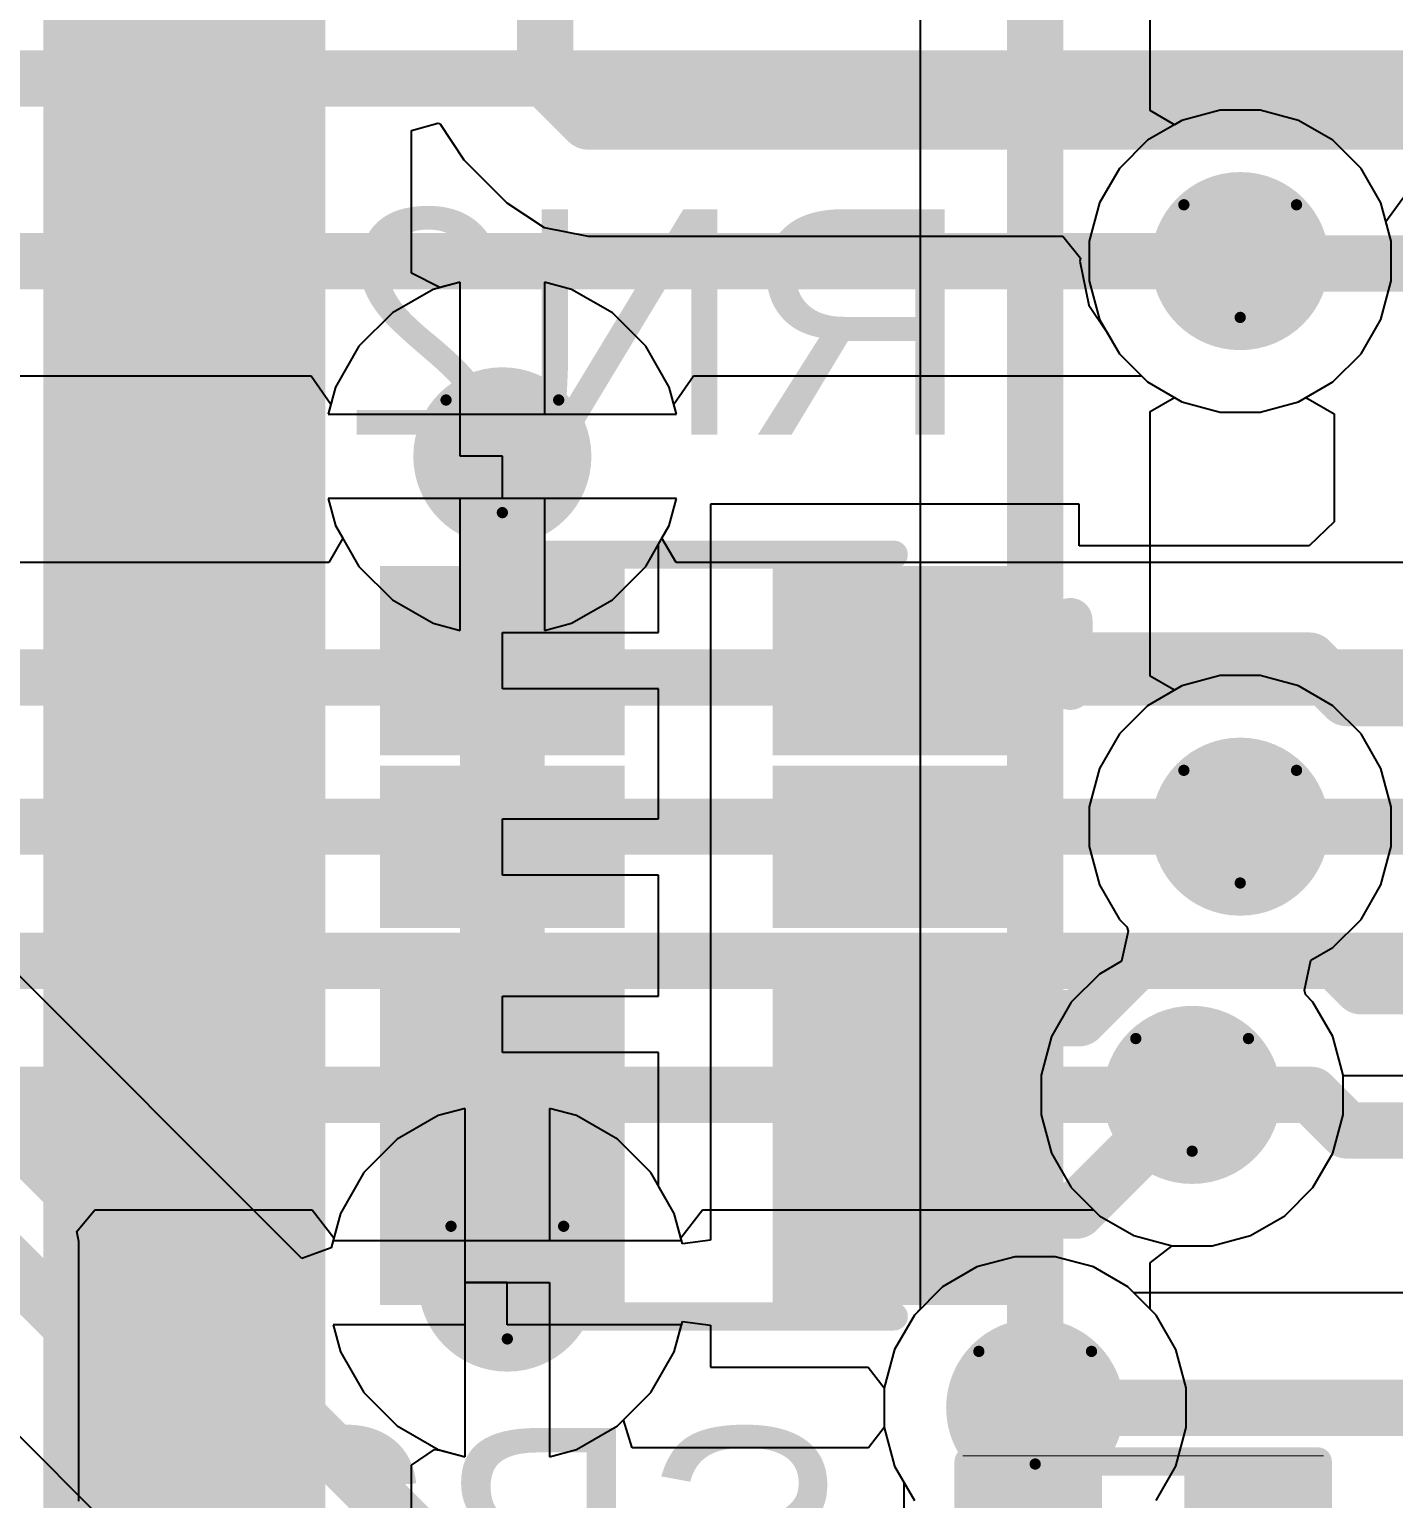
# Model space of a CAD drawing. Header units: inches. Extents: x -21 to 276, y -5 to 220.
# Drawn here: x 62.29 to 68.44, y 39.54 to 46.17 of the extents above; entities that cross this region are included whole.
import ezdxf

# ---------------------------------------------------------------- set-up
doc = ezdxf.new("R2010")
doc.units = ezdxf.units.IN
for name, color, linetype in [('Bottom Layer', 5, 'Continuous'), ('Bottom Overlay', 54, 'Continuous'), ('Bottom Paste', 16, 'Continuous'), ('Bottom Solder', 6, 'Continuous'), ('Drill Drawing', 1, 'Continuous'), ('Ground', 16, 'Continuous'), ('Power + Signal', 76, 'Continuous'), ('Top Layer', 1, 'Continuous'), ('Top Solder', 216, 'Continuous'), ('Via Holes', 16, 'Continuous')]:
    doc.layers.add(name, color=color, linetype=linetype)
doc.styles.add('Arial', font='', dxfattribs={"height": 0.2})
doc.styles.get('Arial').set_extended_font_data('Arial')

# ---------------------------------------------------------------- blocks, each defined once
blk = doc.blocks.new('S______B______0402_B_3')
at = {"layer": 'Bottom Layer'}
for points in [[(-0.2413, 0.3175), (-0.2413, -0.3175), (-0.6985, -0.3175), (-0.6985, 0.3175)], [(0.6985, 0.3175), (0.6985, -0.3175), (0.2413, -0.3175), (0.2413, 0.3175)]]:
    blk.add_hatch(color=5, dxfattribs=at).paths.add_polyline_path(points)
at = {"layer": 'Bottom Paste'}
for points in [[(-0.2413, 0.3175), (-0.2413, -0.3175), (-0.6985, -0.3175), (-0.6985, 0.3175)], [(0.6985, 0.3175), (0.6985, -0.3175), (0.2413, -0.3175), (0.2413, 0.3175)]]:
    blk.add_hatch(color=16, dxfattribs=at).paths.add_polyline_path(points)
at = {"layer": 'Bottom Solder'}
for points in [[(-0.1863, 0.3725), (-0.1863, -0.3725), (-0.7535, -0.3725), (-0.7535, 0.3725)], [(0.7535, 0.3725), (0.7535, -0.3725), (0.1863, -0.3725), (0.1863, 0.3725)]]:
    blk.add_hatch(color=6, dxfattribs=at).paths.add_polyline_path(points)
at = {"layer": 'Bottom Overlay'}
for points in [[(-0.7874, 0.4064, 0.127, 0.127, 0), (0.7874, 0.4064, 0.127, 0.127, 0)], [(-0.7874, -0.4064, 0.127, 0.127, 0), (-0.7874, 0.4064, 0.127, 0.127, 0)], [(0.7874, -0.4064, 0.127, 0.127, 0), (0.7874, 0.4064, 0.127, 0.127, 0)], [(-0.8128, 0.4318, 0.00323, 0.00323, 0), (0.8128, 0.4318, 0.00323, 0.00323, 0)], [(-0.7874, -0.4064, 0.127, 0.127, 0), (0.7874, -0.4064, 0.127, 0.127, 0)]]:
    blk.add_lwpolyline(points, format="xyseb", dxfattribs=at)
for points in [[(-0.8191, 0.4064, 0.0635, 0.0635, 1), (-0.7556, 0.4064, 0.0635, 0.0635, 1)], [(-0.8191, 0.4064, 0.0635, 0.0635, 1), (-0.7556, 0.4064, 0.0635, 0.0635, 1)], [(0.7556, 0.4064, 0.0635, 0.0635, 1), (0.8191, 0.4064, 0.0635, 0.0635, 1)], [(0.7556, 0.4064, 0.0635, 0.0635, 1), (0.8191, 0.4064, 0.0635, 0.0635, 1)], [(-0.8136, 0.4318, 0.00161, 0.00161, 1), (-0.812, 0.4318, 0.00161, 0.00161, 1)], [(0.812, 0.4318, 0.00161, 0.00161, 1), (0.8136, 0.4318, 0.00161, 0.00161, 1)], [(-0.8191, -0.4064, 0.0635, 0.0635, 1), (-0.7556, -0.4064, 0.0635, 0.0635, 1)], [(-0.8191, -0.4064, 0.0635, 0.0635, 1), (-0.7556, -0.4064, 0.0635, 0.0635, 1)], [(0.7556, -0.4064, 0.0635, 0.0635, 1), (0.8191, -0.4064, 0.0635, 0.0635, 1)], [(0.7556, -0.4064, 0.0635, 0.0635, 1), (0.8191, -0.4064, 0.0635, 0.0635, 1)]]:
    blk.add_lwpolyline(points, format="xyseb", close=True, dxfattribs=at)
blk = doc.blocks.new('YC164_FR_0710KL_B_8')
at = {"layer": 'Bottom Layer'}
for points in [[(-0.45, 2.805), (0.45, 2.805), (0.45, 2.155), (-0.45, 2.155)], [(2.22, 2.155), (1.32, 2.155), (1.32, 2.805), (2.22, 2.805)], [(-0.45, 1.905), (0.45, 1.905), (0.45, 1.375), (-0.45, 1.375)], [(2.22, 1.375), (1.32, 1.375), (1.32, 1.905), (2.22, 1.905)], [(-0.45, 1.105), (0.45, 1.105), (0.45, 0.575), (-0.45, 0.575)], [(2.22, 0.575), (1.32, 0.575), (1.32, 1.105), (2.22, 1.105)], [(-0.45, 0.325), (0.45, 0.325), (0.45, -0.325), (-0.45, -0.325)], [(2.22, -0.325), (1.32, -0.325), (1.32, 0.325), (2.22, 0.325)]]:
    blk.add_hatch(color=5, dxfattribs=at).paths.add_polyline_path(points)
at = {"layer": 'Bottom Paste'}
for points in [[(-0.45, 2.805), (0.45, 2.805), (0.45, 2.155), (-0.45, 2.155)], [(2.22, 2.155), (1.32, 2.155), (1.32, 2.805), (2.22, 2.805)], [(-0.45, 1.905), (0.45, 1.905), (0.45, 1.375), (-0.45, 1.375)], [(2.22, 1.375), (1.32, 1.375), (1.32, 1.905), (2.22, 1.905)], [(-0.45, 1.105), (0.45, 1.105), (0.45, 0.575), (-0.45, 0.575)], [(2.22, 0.575), (1.32, 0.575), (1.32, 1.105), (2.22, 1.105)], [(-0.45, 0.325), (0.45, 0.325), (0.45, -0.325), (-0.45, -0.325)], [(2.22, -0.325), (1.32, -0.325), (1.32, 0.325), (2.22, 0.325)]]:
    blk.add_hatch(color=16, dxfattribs=at).paths.add_polyline_path(points)
at = {"layer": 'Bottom Solder'}
for points in [[(-0.5516, 2.9066), (0.5516, 2.9066), (0.5516, 2.0534), (-0.5516, 2.0534)], [(2.3216, 2.0534), (1.2184, 2.0534), (1.2184, 2.9066), (2.3216, 2.9066)], [(-0.5516, 2.0066), (0.5516, 2.0066), (0.5516, 1.2734), (-0.5516, 1.2734)], [(2.3216, 1.2734), (1.2184, 1.2734), (1.2184, 2.0066), (2.3216, 2.0066)], [(-0.5516, 1.2066), (0.5516, 1.2066), (0.5516, 0.4734), (-0.5516, 0.4734)], [(2.3216, 0.4734), (1.2184, 0.4734), (1.2184, 1.2066), (2.3216, 1.2066)], [(-0.5516, 0.4266), (0.5516, 0.4266), (0.5516, -0.4266), (-0.5516, -0.4266)], [(2.3216, -0.4266), (1.2184, -0.4266), (1.2184, 0.4266), (2.3216, 0.4266)]]:
    blk.add_hatch(color=6, dxfattribs=at).paths.add_polyline_path(points)
at = {"layer": 'Bottom Overlay'}
for points in [[(1.765, 2.9576, 0.127, 0.127, 0), (0.005, 2.9576, 0.127, 0.127, 0)], [(-0.7914, 0.1224, 0.2, 0.2, 0), (-0.7914, -0.1824, 0.2, 0.2, 0)], [(-0.639, -0.03, 0.2, 0.2, 0), (-0.7914, 0.1224, 0.2, 0.2, 0)], [(-0.639, -0.03, 0.2, 0.2, 0), (-0.7914, -0.1824, 0.2, 0.2, 0)], [(1.765, -0.4776, 0.127, 0.127, 0), (0.005, -0.4776, 0.127, 0.127, 0)]]:
    blk.add_lwpolyline(points, format="xyseb", dxfattribs=at)
for points in [[(-0.0268, 2.9576, 0.0635, 0.0635, 1), (0.0367, 2.9576, 0.0635, 0.0635, 1)], [(1.7333, 2.9576, 0.0635, 0.0635, 1), (1.7968, 2.9576, 0.0635, 0.0635, 1)], [(-0.8414, 0.1224, 0.1, 0.1, 1), (-0.7414, 0.1224, 0.1, 0.1, 1)], [(-0.8414, 0.1224, 0.1, 0.1, 1), (-0.7414, 0.1224, 0.1, 0.1, 1)], [(-0.689, -0.03, 0.1, 0.1, 1), (-0.589, -0.03, 0.1, 0.1, 1)], [(-0.689, -0.03, 0.1, 0.1, 1), (-0.589, -0.03, 0.1, 0.1, 1)], [(-0.8414, -0.1824, 0.1, 0.1, 1), (-0.7414, -0.1824, 0.1, 0.1, 1)], [(-0.8414, -0.1824, 0.1, 0.1, 1), (-0.7414, -0.1824, 0.1, 0.1, 1)], [(-0.0268, -0.4776, 0.0635, 0.0635, 1), (0.0367, -0.4776, 0.0635, 0.0635, 1)], [(1.7333, -0.4776, 0.0635, 0.0635, 1), (1.7968, -0.4776, 0.0635, 0.0635, 1)]]:
    blk.add_lwpolyline(points, format="xyseb", close=True, dxfattribs=at)

msp = doc.modelspace()

# ---------------------------------------------------------------- hatches: boundary and pattern name
at = {"layer": 'Bottom Layer'}
msp.add_hatch(color=5, dxfattribs=at).paths.add_polyline_path([(62.3552, 17.861), (63.627, 17.861), (63.627, 55.0972), (62.3552, 55.0972)])
h = msp.add_hatch(color=5, dxfattribs=at)
edge = h.paths.add_edge_path()
edge.add_arc((67.752, 45.125), 0.3, 0, 360)
h = msp.add_hatch(color=5, dxfattribs=at)
edge = h.paths.add_edge_path()
edge.add_arc((64.4246, 44.2446), 0.3, 0, 360)
h = msp.add_hatch(color=5, dxfattribs=at)
edge = h.paths.add_edge_path()
edge.add_arc((67.752, 42.5745), 0.3, 0, 360)
h = msp.add_hatch(color=5, dxfattribs=at)
edge = h.paths.add_edge_path()
edge.add_arc((67.5352, 41.3649), 0.3, 0, 360)
h = msp.add_hatch(color=5, dxfattribs=at)
edge = h.paths.add_edge_path()
edge.add_arc((64.447, 40.5184), 0.3, 0, 360)
h = msp.add_hatch(color=5, dxfattribs=at)
edge = h.paths.add_edge_path()
edge.add_arc((66.8274, 39.9542), 0.3, 0, 360)
at = {"layer": 'Bottom Solder'}
h = msp.add_hatch(color=6, dxfattribs=at)
edge = h.paths.add_edge_path()
edge.add_arc((67.752, 45.125), 0.4016, 0, 360)
h = msp.add_hatch(color=6, dxfattribs=at)
edge = h.paths.add_edge_path()
edge.add_arc((64.4246, 44.2446), 0.4016, 0, 360)
h = msp.add_hatch(color=6, dxfattribs=at)
edge = h.paths.add_edge_path()
edge.add_arc((67.752, 42.5745), 0.4016, 0, 360)
h = msp.add_hatch(color=6, dxfattribs=at)
edge = h.paths.add_edge_path()
edge.add_arc((67.5352, 41.3649), 0.4016, 0, 360)
h = msp.add_hatch(color=6, dxfattribs=at)
edge = h.paths.add_edge_path()
edge.add_arc((64.447, 40.5184), 0.4016, 0, 360)
h = msp.add_hatch(color=6, dxfattribs=at)
edge = h.paths.add_edge_path()
edge.add_arc((66.8274, 39.9542), 0.4016, 0, 360)
at = {"layer": 'Ground'}
h = msp.add_hatch(color=16, dxfattribs=at)
edge = h.paths.add_edge_path()
edge.add_arc((67.752, 45.125), 0.3, 0, 360)
h = msp.add_hatch(color=16, dxfattribs=at)
edge = h.paths.add_edge_path()
edge.add_arc((64.4246, 44.2446), 0.3, 0, 360)
h = msp.add_hatch(color=16, dxfattribs=at)
edge = h.paths.add_edge_path()
edge.add_arc((67.752, 42.5745), 0.3, 0, 360)
h = msp.add_hatch(color=16, dxfattribs=at)
edge = h.paths.add_edge_path()
edge.add_arc((67.5352, 41.3649), 0.3, 0, 360)
h = msp.add_hatch(color=16, dxfattribs=at)
edge = h.paths.add_edge_path()
edge.add_arc((64.447, 40.5184), 0.3, 0, 360)
h = msp.add_hatch(color=16, dxfattribs=at)
edge = h.paths.add_edge_path()
edge.add_arc((66.8274, 39.9542), 0.3, 0, 360)
at = {"layer": 'Power + Signal'}
h = msp.add_hatch(color=76, dxfattribs=at)
edge = h.paths.add_edge_path()
edge.add_arc((67.752, 45.125), 0.3, 0, 360)
h = msp.add_hatch(color=76, dxfattribs=at)
edge = h.paths.add_edge_path()
edge.add_arc((64.4246, 44.2446), 0.3, 0, 360)
h = msp.add_hatch(color=76, dxfattribs=at)
edge = h.paths.add_edge_path()
edge.add_arc((67.752, 42.5745), 0.3, 0, 360)
h = msp.add_hatch(color=76, dxfattribs=at)
edge = h.paths.add_edge_path()
edge.add_arc((67.5352, 41.3649), 0.3, 0, 360)
h = msp.add_hatch(color=76, dxfattribs=at)
edge = h.paths.add_edge_path()
edge.add_arc((64.447, 40.5184), 0.3, 0, 360)
h = msp.add_hatch(color=76, dxfattribs=at)
edge = h.paths.add_edge_path()
edge.add_arc((66.8274, 39.9542), 0.3, 0, 360)
at = {"layer": 'Top Layer'}
h = msp.add_hatch(color=1, dxfattribs=at)
edge = h.paths.add_edge_path()
edge.add_arc((67.752, 45.125), 0.3, 0, 360)
h = msp.add_hatch(color=1, dxfattribs=at)
edge = h.paths.add_edge_path()
edge.add_arc((64.4246, 44.2446), 0.3, 0, 360)
h = msp.add_hatch(color=1, dxfattribs=at)
edge = h.paths.add_edge_path()
edge.add_arc((67.752, 42.5745), 0.3, 0, 360)
h = msp.add_hatch(color=1, dxfattribs=at)
edge = h.paths.add_edge_path()
edge.add_arc((67.5352, 41.3649), 0.3, 0, 360)
h = msp.add_hatch(color=1, dxfattribs=at)
edge = h.paths.add_edge_path()
edge.add_arc((64.447, 40.5184), 0.3, 0, 360)
h = msp.add_hatch(color=1, dxfattribs=at)
edge = h.paths.add_edge_path()
edge.add_arc((66.8274, 39.9542), 0.3, 0, 360)
at = {"layer": 'Top Solder'}
h = msp.add_hatch(color=216, dxfattribs=at)
edge = h.paths.add_edge_path()
edge.add_arc((67.752, 45.125), 0.4016, 0, 360)
h = msp.add_hatch(color=216, dxfattribs=at)
edge = h.paths.add_edge_path()
edge.add_arc((64.4246, 44.2446), 0.4016, 0, 360)
h = msp.add_hatch(color=216, dxfattribs=at)
edge = h.paths.add_edge_path()
edge.add_arc((67.752, 42.5745), 0.4016, 0, 360)
h = msp.add_hatch(color=216, dxfattribs=at)
edge = h.paths.add_edge_path()
edge.add_arc((67.5352, 41.3649), 0.4016, 0, 360)
h = msp.add_hatch(color=216, dxfattribs=at)
edge = h.paths.add_edge_path()
edge.add_arc((64.447, 40.5184), 0.4016, 0, 360)
h = msp.add_hatch(color=216, dxfattribs=at)
edge = h.paths.add_edge_path()
edge.add_arc((66.8274, 39.9542), 0.4016, 0, 360)
at = {"layer": 'Via Holes'}
h = msp.add_hatch(color=7, dxfattribs=at)
edge = h.paths.add_edge_path()
edge.add_arc((67.752, 45.125), 0.15, 0, 360)
h = msp.add_hatch(color=7, dxfattribs=at)
edge = h.paths.add_edge_path()
edge.add_arc((64.4246, 44.2446), 0.15, 0, 360)
h = msp.add_hatch(color=7, dxfattribs=at)
edge = h.paths.add_edge_path()
edge.add_arc((67.752, 42.5745), 0.15, 0, 360)
h = msp.add_hatch(color=7, dxfattribs=at)
edge = h.paths.add_edge_path()
edge.add_arc((67.5352, 41.3649), 0.15, 0, 360)
h = msp.add_hatch(color=7, dxfattribs=at)
edge = h.paths.add_edge_path()
edge.add_arc((64.447, 40.5184), 0.15, 0, 360)
h = msp.add_hatch(color=7, dxfattribs=at)
edge = h.paths.add_edge_path()
edge.add_arc((66.8274, 39.9542), 0.15, 0, 360)

# ---------------------------------------------------------------- linework, layer by layer
at = {"layer": 'Bottom Layer'}
for p, q in [((64.0155, 45.7141), (64.1329, 45.7472)), ((64.1329, 45.7472), (64.1425, 45.7453)), ((64.1425, 45.7453), (64.2514, 45.5824)), ((64.0155, 45.0708), (64.0155, 45.7141)), ((64.2514, 45.5824), (64.4453, 45.3884)), ((64.4453, 45.3884), (64.4453, 45.3884)), ((64.4453, 45.3884), (64.6134, 45.2761)), ((64.6134, 45.2761), (64.8116, 45.2367)), ((64.8116, 45.2367), (64.8116, 45.2367)), ((64.8116, 45.2367), (66.9516, 45.2367)), ((66.9516, 45.2367), (67.0321, 45.1385)), ((67.0321, 45.1385), (67.0294, 45.125)), ((67.0294, 45.125), (67.0689, 44.9268)), ((64.1425, 45.0055), (64.0155, 45.0708)), ((64.2341, 45.0301), (64.1425, 45.0055)), ((64.2341, 44.2446), (64.2341, 45.0301)), ((64.7365, 44.9975), (64.6151, 45.0301)), ((64.6151, 45.0301), (64.6151, 44.4351)), ((64.9207, 44.8912), (64.7365, 44.9975)), ((67.0689, 44.9268), (67.1513, 44.8035)), ((65.0711, 44.7407), (64.9207, 44.8912)), ((67.1513, 44.8035), (67.207, 44.7069)), ((65.1775, 44.5565), (65.0711, 44.7407)), ((67.207, 44.7069), (67.3338, 44.5801)), ((65.21, 44.4351), (65.1775, 44.5565)), ((67.3338, 44.5801), (67.4891, 44.4904)), ((67.4891, 44.4904), (67.6623, 44.444)), ((67.8416, 44.444), (68.0148, 44.4904)), ((68.0148, 44.4904), (68.0482, 44.5097)), ((68.0482, 44.5097), (68.1752, 44.4363)), ((64.6151, 44.4351), (65.21, 44.4351)), ((67.6623, 44.444), (67.8416, 44.444)), ((68.1752, 44.4363), (68.1752, 43.9487)), ((64.4246, 44.2446), (64.2341, 44.2446)), ((64.4246, 44.0541), (64.4246, 44.2446)), ((65.21, 44.0541), (64.4246, 44.0541)), ((65.1775, 43.9327), (65.21, 44.0541)), ((67.0256, 44.0294), (65.3636, 44.0294)), ((65.3636, 44.0294), (65.3636, 42.6174)), ((67.0256, 43.8414), (67.0256, 44.0294)), ((65.1286, 43.848), (65.1775, 43.9327)), ((68.1752, 43.9487), (68.0637, 43.8414)), ((65.1286, 43.4504), (65.1286, 43.848)), ((68.0637, 43.8414), (67.0256, 43.8414)), ((64.4246, 43.1964), (64.4246, 43.4504)), ((64.4246, 43.4504), (65.1286, 43.4504)), ((65.1286, 43.1964), (64.4246, 43.1964)), ((65.1286, 42.7444), (65.1286, 43.1964)), ((65.1286, 42.6104), (65.1286, 42.7444)), ((64.4246, 42.3564), (64.4246, 42.6104)), ((64.4246, 42.6104), (65.1286, 42.6104)), ((65.3636, 42.6174), (65.3636, 41.8374)), ((65.1286, 42.3564), (64.4246, 42.3564)), ((65.1286, 41.9644), (65.1286, 42.3564)), ((65.1286, 41.8104), (65.1286, 41.9644)), ((64.4246, 41.5564), (64.4246, 41.8104)), ((64.4246, 41.8104), (65.1286, 41.8104)), ((65.3636, 41.8374), (65.3636, 40.7104)), ((65.1286, 41.5564), (64.4246, 41.5564)), ((65.1286, 40.9539), (65.1286, 41.5564)), ((65.2, 40.8303), (65.1286, 40.9539)), ((65.2366, 40.6937), (65.2, 40.8303)), ((65.3636, 40.7104), (65.2366, 40.6937)), ((64.2565, 39.7329), (64.2565, 40.5184)), ((64.2565, 40.5184), (64.6375, 40.5184)), ((64.6375, 40.5184), (64.6375, 39.7329)), ((65.2, 40.2065), (65.2366, 40.3431)), ((65.2366, 40.3431), (65.3636, 40.3264)), ((65.3636, 40.3264), (65.3636, 40.1374)), ((65.0936, 40.0223), (65.2, 40.2065)), ((65.3636, 40.1374), (66.0746, 40.1374)), ((66.0746, 40.1374), (66.1464, 40.0439)), ((64.9432, 39.8718), (65.0936, 40.0223)), ((66.1464, 40.0439), (66.1464, 39.8645)), ((64.7589, 39.7655), (64.9432, 39.8718)), ((66.1464, 39.8645), (66.1928, 39.6913)), ((64.0155, 39.6957), (64.1183, 39.7658)), ((64.1183, 39.7658), (64.1425, 39.7635)), ((64.1425, 39.7635), (64.2565, 39.7329)), ((64.6375, 39.7329), (64.7589, 39.7655)), ((64.0155, 38.6397), (64.0155, 39.6957)), ((66.1928, 39.6913), (66.2349, 39.6184)), ((66.2349, 39.6184), (66.2349, 38.6069))]:
    msp.add_line(p, q, dxfattribs=at)
for points in [[(64.6176, 45.9486, 0.254, 0.254, 0), (64.6176, 47.3964, 0.254, 0.254, 0)], [(64.6176, 45.9486, 0.254, 0.254, 0), (64.8116, 45.7546, 0.254, 0.254, 0)], [(64.8116, 45.7546, 0.254, 0.254, 0), (69.1812, 45.7546, 0.254, 0.254, 0)], [(67.5474, 45.125, 0.254, 0.254, 0), (67.5576, 45.1148, 0.254, 0.254, 0)], [(67.5576, 45.1148, 0.254, 0.254, 0), (69.171, 45.1148, 0.254, 0.254, 0)], [(64.4246, 43.3234, 0.381, 0.381, 0), (64.4246, 44.2446, 0.381, 0.381, 0)], [(64.4246, 42.4834, 0.381, 0.381, 0), (64.4246, 43.3234, 0.381, 0.381, 0)], [(66.1946, 43.3234, 0.254, 0.254, 0), (68.0637, 43.3234, 0.254, 0.254, 0)], [(68.0637, 43.3234, 0.254, 0.254, 0), (68.2325, 43.1546, 0.254, 0.254, 0)], [(68.2325, 43.1546, 0.254, 0.254, 0), (69.1812, 43.1546, 0.254, 0.254, 0)], [(64.4246, 41.6834, 0.381, 0.381, 0), (64.4246, 42.4834, 0.381, 0.381, 0)], [(66.1946, 42.4834, 0.254, 0.254, 0), (66.2857, 42.5745, 0.254, 0.254, 0)], [(66.2857, 42.5745, 0.254, 0.254, 0), (69.1112, 42.5745, 0.254, 0.254, 0)], [(67.0256, 41.7106, 0.254, 0.254, 0), (67.2847, 41.9697, 0.254, 0.254, 0)], [(67.2847, 41.9697, 0.254, 0.254, 0), (68.1826, 41.9697, 0.254, 0.254, 0)], [(68.1826, 41.9697, 0.254, 0.254, 0), (68.2978, 41.8546, 0.254, 0.254, 0)], [(68.2978, 41.8546, 0.254, 0.254, 0), (69.1812, 41.8546, 0.254, 0.254, 0)], [(66.1946, 41.8104, 0.254, 0.254, 0), (66.2944, 41.7106, 0.254, 0.254, 0)], [(64.4246, 40.8434, 0.381, 0.381, 0), (64.4246, 41.6834, 0.381, 0.381, 0)], [(66.2944, 41.7106, 0.254, 0.254, 0), (67.0256, 41.7106, 0.254, 0.254, 0)], [(67.0137, 40.8434, 0.254, 0.254, 0), (67.5352, 41.3649, 0.254, 0.254, 0)], [(67.5352, 41.3649, 0.254, 0.254, 0), (68.0722, 41.3649, 0.254, 0.254, 0)], [(68.0722, 41.3649, 0.254, 0.254, 0), (68.2325, 41.2046, 0.254, 0.254, 0)], [(68.2325, 41.2046, 0.254, 0.254, 0), (69.1812, 41.2046, 0.254, 0.254, 0)], [(66.1946, 40.8434, 0.254, 0.254, 0), (67.0137, 40.8434, 0.254, 0.254, 0)], [(66.8359, 39.9286, 0.254, 0.254, 0), (66.8445, 39.9371, 0.254, 0.254, 0)], [(66.8359, 39.314, 0.254, 0.254, 0), (66.8359, 39.9286, 0.254, 0.254, 0)]]:
    msp.add_lwpolyline(points, format="xyseb", dxfattribs=at)
for points in [[(64.5541, 45.9486, 0.127, 0.127, 1), (64.6811, 45.9486, 0.127, 0.127, 1)], [(64.5541, 45.9486, 0.127, 0.127, 1), (64.6811, 45.9486, 0.127, 0.127, 1)], [(64.7481, 45.7546, 0.127, 0.127, 1), (64.8751, 45.7546, 0.127, 0.127, 1)], [(64.7481, 45.7546, 0.127, 0.127, 1), (64.8751, 45.7546, 0.127, 0.127, 1)], [(67.4839, 45.125, 0.127, 0.127, 1), (67.6109, 45.125, 0.127, 0.127, 1)], [(67.4941, 45.1148, 0.127, 0.127, 1), (67.6211, 45.1148, 0.127, 0.127, 1)], [(67.4941, 45.1148, 0.127, 0.127, 1), (67.6211, 45.1148, 0.127, 0.127, 1)], [(64.3293, 44.2446, 0.1905, 0.1905, 1), (64.5198, 44.2446, 0.1905, 0.1905, 1)], [(64.3293, 43.3234, 0.1905, 0.1905, 1), (64.5198, 43.3234, 0.1905, 0.1905, 1)], [(64.3293, 43.3234, 0.1905, 0.1905, 1), (64.5198, 43.3234, 0.1905, 0.1905, 1)], [(66.1311, 43.3234, 0.127, 0.127, 1), (66.2581, 43.3234, 0.127, 0.127, 1)], [(68.0002, 43.3234, 0.127, 0.127, 1), (68.1272, 43.3234, 0.127, 0.127, 1)], [(68.0002, 43.3234, 0.127, 0.127, 1), (68.1272, 43.3234, 0.127, 0.127, 1)], [(68.169, 43.1546, 0.127, 0.127, 1), (68.296, 43.1546, 0.127, 0.127, 1)], [(68.169, 43.1546, 0.127, 0.127, 1), (68.296, 43.1546, 0.127, 0.127, 1)], [(64.3293, 42.4834, 0.1905, 0.1905, 1), (64.5198, 42.4834, 0.1905, 0.1905, 1)], [(64.3293, 42.4834, 0.1905, 0.1905, 1), (64.5198, 42.4834, 0.1905, 0.1905, 1)], [(66.2222, 42.5745, 0.127, 0.127, 1), (66.3492, 42.5745, 0.127, 0.127, 1)], [(66.2222, 42.5745, 0.127, 0.127, 1), (66.3492, 42.5745, 0.127, 0.127, 1)], [(66.1311, 42.4834, 0.127, 0.127, 1), (66.2581, 42.4834, 0.127, 0.127, 1)], [(67.2212, 41.9697, 0.127, 0.127, 1), (67.3482, 41.9697, 0.127, 0.127, 1)], [(67.2212, 41.9697, 0.127, 0.127, 1), (67.3482, 41.9697, 0.127, 0.127, 1)], [(68.1191, 41.9697, 0.127, 0.127, 1), (68.2461, 41.9697, 0.127, 0.127, 1)], [(68.1191, 41.9697, 0.127, 0.127, 1), (68.2461, 41.9697, 0.127, 0.127, 1)], [(68.2343, 41.8546, 0.127, 0.127, 1), (68.3613, 41.8546, 0.127, 0.127, 1)], [(68.2343, 41.8546, 0.127, 0.127, 1), (68.3613, 41.8546, 0.127, 0.127, 1)], [(66.1311, 41.8104, 0.127, 0.127, 1), (66.2581, 41.8104, 0.127, 0.127, 1)], [(64.3293, 41.6834, 0.1905, 0.1905, 1), (64.5198, 41.6834, 0.1905, 0.1905, 1)], [(64.3293, 41.6834, 0.1905, 0.1905, 1), (64.5198, 41.6834, 0.1905, 0.1905, 1)], [(66.2309, 41.7106, 0.127, 0.127, 1), (66.3579, 41.7106, 0.127, 0.127, 1)], [(66.2309, 41.7106, 0.127, 0.127, 1), (66.3579, 41.7106, 0.127, 0.127, 1)], [(66.9621, 41.7106, 0.127, 0.127, 1), (67.0891, 41.7106, 0.127, 0.127, 1)], [(66.9621, 41.7106, 0.127, 0.127, 1), (67.0891, 41.7106, 0.127, 0.127, 1)], [(67.4717, 41.3649, 0.127, 0.127, 1), (67.5987, 41.3649, 0.127, 0.127, 1)], [(67.4717, 41.3649, 0.127, 0.127, 1), (67.5987, 41.3649, 0.127, 0.127, 1)], [(68.0087, 41.3649, 0.127, 0.127, 1), (68.1357, 41.3649, 0.127, 0.127, 1)], [(68.0087, 41.3649, 0.127, 0.127, 1), (68.1357, 41.3649, 0.127, 0.127, 1)], [(68.169, 41.2046, 0.127, 0.127, 1), (68.296, 41.2046, 0.127, 0.127, 1)], [(68.169, 41.2046, 0.127, 0.127, 1), (68.296, 41.2046, 0.127, 0.127, 1)], [(64.3293, 40.8434, 0.1905, 0.1905, 1), (64.5198, 40.8434, 0.1905, 0.1905, 1)], [(66.1311, 40.8434, 0.127, 0.127, 1), (66.2581, 40.8434, 0.127, 0.127, 1)], [(66.9502, 40.8434, 0.127, 0.127, 1), (67.0772, 40.8434, 0.127, 0.127, 1)], [(66.9502, 40.8434, 0.127, 0.127, 1), (67.0772, 40.8434, 0.127, 0.127, 1)], [(66.7724, 39.9286, 0.127, 0.127, 1), (66.8994, 39.9286, 0.127, 0.127, 1)], [(66.7724, 39.9286, 0.127, 0.127, 1), (66.8994, 39.9286, 0.127, 0.127, 1)], [(66.781, 39.9371, 0.127, 0.127, 1), (66.908, 39.9371, 0.127, 0.127, 1)]]:
    msp.add_lwpolyline(points, format="xyseb", close=True, dxfattribs=at)
at = {"layer": 'Drill Drawing'}
for points in [[(67.498, 45.379, 0.0508, 0.0508, 0), (68.006, 45.379, 0.0508, 0.0508, 0)], [(67.498, 45.379, 0.0508, 0.0508, 0), (67.752, 44.871, 0.0508, 0.0508, 0)], [(67.752, 44.871, 0.0508, 0.0508, 0), (68.006, 45.379, 0.0508, 0.0508, 0)], [(64.1706, 44.4986, 0.0508, 0.0508, 0), (64.6786, 44.4986, 0.0508, 0.0508, 0)], [(64.1706, 44.4986, 0.0508, 0.0508, 0), (64.4246, 43.9906, 0.0508, 0.0508, 0)], [(64.4246, 43.9906, 0.0508, 0.0508, 0), (64.6786, 44.4986, 0.0508, 0.0508, 0)], [(67.498, 42.8285, 0.0508, 0.0508, 0), (68.006, 42.8285, 0.0508, 0.0508, 0)], [(67.498, 42.8285, 0.0508, 0.0508, 0), (67.752, 42.3205, 0.0508, 0.0508, 0)], [(67.752, 42.3205, 0.0508, 0.0508, 0), (68.006, 42.8285, 0.0508, 0.0508, 0)], [(67.2812, 41.6189, 0.0508, 0.0508, 0), (67.7892, 41.6189, 0.0508, 0.0508, 0)], [(67.2812, 41.6189, 0.0508, 0.0508, 0), (67.5352, 41.1109, 0.0508, 0.0508, 0)], [(67.5352, 41.1109, 0.0508, 0.0508, 0), (67.7892, 41.6189, 0.0508, 0.0508, 0)], [(64.193, 40.7724, 0.0508, 0.0508, 0), (64.701, 40.7724, 0.0508, 0.0508, 0)], [(64.193, 40.7724, 0.0508, 0.0508, 0), (64.447, 40.2644, 0.0508, 0.0508, 0)], [(64.447, 40.2644, 0.0508, 0.0508, 0), (64.701, 40.7724, 0.0508, 0.0508, 0)], [(66.5734, 40.2082, 0.0508, 0.0508, 0), (67.0814, 40.2082, 0.0508, 0.0508, 0)], [(66.5734, 40.2082, 0.0508, 0.0508, 0), (66.8274, 39.7002, 0.0508, 0.0508, 0)], [(66.8274, 39.7002, 0.0508, 0.0508, 0), (67.0814, 40.2082, 0.0508, 0.0508, 0)]]:
    msp.add_lwpolyline(points, format="xyseb", dxfattribs=at)
for points in [[(67.4853, 45.379, 0.0254, 0.0254, 1), (67.5107, 45.379, 0.0254, 0.0254, 1)], [(67.4853, 45.379, 0.0254, 0.0254, 1), (67.5107, 45.379, 0.0254, 0.0254, 1)], [(67.9933, 45.379, 0.0254, 0.0254, 1), (68.0187, 45.379, 0.0254, 0.0254, 1)], [(67.9933, 45.379, 0.0254, 0.0254, 1), (68.0187, 45.379, 0.0254, 0.0254, 1)], [(67.7393, 44.871, 0.0254, 0.0254, 1), (67.7647, 44.871, 0.0254, 0.0254, 1)], [(67.7393, 44.871, 0.0254, 0.0254, 1), (67.7647, 44.871, 0.0254, 0.0254, 1)], [(64.1579, 44.4986, 0.0254, 0.0254, 1), (64.1833, 44.4986, 0.0254, 0.0254, 1)], [(64.1579, 44.4986, 0.0254, 0.0254, 1), (64.1833, 44.4986, 0.0254, 0.0254, 1)], [(64.6659, 44.4986, 0.0254, 0.0254, 1), (64.6913, 44.4986, 0.0254, 0.0254, 1)], [(64.6659, 44.4986, 0.0254, 0.0254, 1), (64.6913, 44.4986, 0.0254, 0.0254, 1)], [(64.4119, 43.9906, 0.0254, 0.0254, 1), (64.4373, 43.9906, 0.0254, 0.0254, 1)], [(64.4119, 43.9906, 0.0254, 0.0254, 1), (64.4373, 43.9906, 0.0254, 0.0254, 1)], [(67.4853, 42.8285, 0.0254, 0.0254, 1), (67.5107, 42.8285, 0.0254, 0.0254, 1)], [(67.4853, 42.8285, 0.0254, 0.0254, 1), (67.5107, 42.8285, 0.0254, 0.0254, 1)], [(67.9933, 42.8285, 0.0254, 0.0254, 1), (68.0187, 42.8285, 0.0254, 0.0254, 1)], [(67.9933, 42.8285, 0.0254, 0.0254, 1), (68.0187, 42.8285, 0.0254, 0.0254, 1)], [(67.7393, 42.3205, 0.0254, 0.0254, 1), (67.7647, 42.3205, 0.0254, 0.0254, 1)], [(67.7393, 42.3205, 0.0254, 0.0254, 1), (67.7647, 42.3205, 0.0254, 0.0254, 1)], [(67.2685, 41.6189, 0.0254, 0.0254, 1), (67.2939, 41.6189, 0.0254, 0.0254, 1)], [(67.2685, 41.6189, 0.0254, 0.0254, 1), (67.2939, 41.6189, 0.0254, 0.0254, 1)], [(67.7765, 41.6189, 0.0254, 0.0254, 1), (67.8019, 41.6189, 0.0254, 0.0254, 1)], [(67.7765, 41.6189, 0.0254, 0.0254, 1), (67.8019, 41.6189, 0.0254, 0.0254, 1)], [(67.5225, 41.1109, 0.0254, 0.0254, 1), (67.5479, 41.1109, 0.0254, 0.0254, 1)], [(67.5225, 41.1109, 0.0254, 0.0254, 1), (67.5479, 41.1109, 0.0254, 0.0254, 1)], [(64.1803, 40.7724, 0.0254, 0.0254, 1), (64.2057, 40.7724, 0.0254, 0.0254, 1)], [(64.1803, 40.7724, 0.0254, 0.0254, 1), (64.2057, 40.7724, 0.0254, 0.0254, 1)], [(64.6883, 40.7724, 0.0254, 0.0254, 1), (64.7137, 40.7724, 0.0254, 0.0254, 1)], [(64.6883, 40.7724, 0.0254, 0.0254, 1), (64.7137, 40.7724, 0.0254, 0.0254, 1)], [(64.4343, 40.2644, 0.0254, 0.0254, 1), (64.4597, 40.2644, 0.0254, 0.0254, 1)], [(64.4343, 40.2644, 0.0254, 0.0254, 1), (64.4597, 40.2644, 0.0254, 0.0254, 1)], [(66.5607, 40.2082, 0.0254, 0.0254, 1), (66.5861, 40.2082, 0.0254, 0.0254, 1)], [(66.5607, 40.2082, 0.0254, 0.0254, 1), (66.5861, 40.2082, 0.0254, 0.0254, 1)], [(67.0687, 40.2082, 0.0254, 0.0254, 1), (67.0941, 40.2082, 0.0254, 0.0254, 1)], [(67.0687, 40.2082, 0.0254, 0.0254, 1), (67.0941, 40.2082, 0.0254, 0.0254, 1)], [(66.8147, 39.7002, 0.0254, 0.0254, 1), (66.8401, 39.7002, 0.0254, 0.0254, 1)], [(66.8147, 39.7002, 0.0254, 0.0254, 1), (66.8401, 39.7002, 0.0254, 0.0254, 1)]]:
    msp.add_lwpolyline(points, format="xyseb", close=True, dxfattribs=at)
at = {"layer": 'Ground'}
for p, q in [((66.3094, 50.3593), (66.3094, 40.3993)), ((67.3454, 45.8036), (67.3454, 50.1447)), ((67.4553, 45.7401), (67.3454, 45.8036)), ((67.6623, 45.806), (67.4891, 45.7596)), ((67.8416, 45.806), (67.6623, 45.806)), ((68.0148, 45.7596), (67.8416, 45.806)), ((67.4891, 45.7596), (67.4553, 45.7401)), ((68.1701, 45.6699), (68.0148, 45.7596)), ((68.2969, 45.5431), (68.1701, 45.6699)), ((68.3866, 45.3879), (68.2969, 45.5431)), ((68.433, 45.2147), (68.3866, 45.3879)), ((68.433, 45.0353), (68.433, 45.2147)), ((64.1127, 44.9975), (63.9285, 44.8912)), ((64.2341, 45.0301), (64.1127, 44.9975)), ((64.2341, 44.4351), (64.2341, 45.0301)), ((64.7365, 44.9975), (64.6151, 45.0301)), ((64.6151, 45.0301), (64.6151, 44.4351)), ((64.9207, 44.8912), (64.7365, 44.9975)), ((68.3866, 44.8621), (68.433, 45.0353)), ((63.9285, 44.8912), (63.778, 44.7407)), ((65.0711, 44.7407), (64.9207, 44.8912)), ((68.2969, 44.7069), (68.3866, 44.8621)), ((63.778, 44.7407), (63.6716, 44.5565)), ((65.1775, 44.5565), (65.0711, 44.7407)), ((68.1701, 44.5801), (68.2969, 44.7069)), ((63.6716, 44.5565), (63.6391, 44.4351)), ((65.21, 44.4351), (65.1775, 44.5565)), ((68.0148, 44.4904), (68.1701, 44.5801)), ((67.3454, 44.4464), (67.4553, 44.5099)), ((67.4553, 44.5099), (67.4891, 44.4904)), ((67.4891, 44.4904), (67.6623, 44.444)), ((67.8416, 44.444), (68.0148, 44.4904)), ((63.6391, 44.4351), (64.2341, 44.4351)), ((64.6151, 44.4351), (65.21, 44.4351)), ((67.3454, 43.2531), (67.3454, 44.4464)), ((67.6623, 44.444), (67.8416, 44.444)), ((64.2341, 44.0541), (63.6391, 44.0541)), ((63.6391, 44.0541), (63.6716, 43.9327)), ((64.2341, 43.4592), (64.2341, 44.0541)), ((65.21, 44.0541), (64.6151, 44.0541)), ((64.6151, 44.0541), (64.6151, 43.4592)), ((65.1775, 43.9327), (65.21, 44.0541)), ((63.6716, 43.9327), (63.778, 43.7485)), ((65.0711, 43.7485), (65.1775, 43.9327)), ((63.778, 43.7485), (63.9285, 43.5981)), ((64.9207, 43.5981), (65.0711, 43.7485)), ((63.9285, 43.5981), (64.1127, 43.4917)), ((64.7365, 43.4917), (64.9207, 43.5981)), ((64.1127, 43.4917), (64.2341, 43.4592)), ((64.6151, 43.4592), (64.7365, 43.4917)), ((67.4553, 43.1896), (67.3454, 43.2531)), ((67.4891, 43.2091), (67.4553, 43.1896)), ((67.6623, 43.2555), (67.4891, 43.2091)), ((67.8416, 43.2555), (67.6623, 43.2555)), ((68.0148, 43.2091), (67.8416, 43.2555)), ((68.1701, 43.1195), (68.0148, 43.2091)), ((68.2969, 42.9927), (68.1701, 43.1195)), ((68.3866, 42.8374), (68.2969, 42.9927)), ((68.433, 42.6642), (68.3866, 42.8374)), ((68.433, 42.4849), (68.433, 42.6642)), ((68.3866, 42.3117), (68.433, 42.4849)), ((68.2969, 42.1564), (68.3866, 42.3117)), ((68.1701, 42.0296), (68.2969, 42.1564)), ((68.0707, 41.9722), (68.1701, 42.0296)), ((68.0412, 41.837), (68.0707, 41.9722)), ((68.0463, 41.8169), (68.0412, 41.837)), ((68.0802, 41.7831), (68.0463, 41.8169)), ((68.1698, 41.6278), (68.0802, 41.7831)), ((68.2162, 41.4546), (68.1698, 41.6278)), ((68.2162, 41.2753), (68.2162, 41.4546)), ((64.2565, 41.3039), (64.1352, 41.2713)), ((64.2565, 40.7089), (64.2565, 41.3039)), ((64.7589, 41.2713), (64.6375, 41.3039)), ((64.6375, 41.3039), (64.6375, 40.7089)), ((64.1352, 41.2713), (63.9509, 41.165)), ((64.9432, 41.165), (64.7589, 41.2713)), ((68.1698, 41.1021), (68.2162, 41.2753)), ((63.9509, 41.165), (63.8005, 41.0145)), ((65.0936, 41.0145), (64.9432, 41.165)), ((68.0802, 40.9468), (68.1698, 41.1021)), ((63.8005, 41.0145), (63.6941, 40.8303)), ((65.2, 40.8303), (65.0936, 41.0145)), ((67.9534, 40.82), (68.0802, 40.9468)), ((63.6941, 40.8303), (63.6616, 40.7089)), ((65.2325, 40.7089), (65.2, 40.8303)), ((67.7981, 40.7304), (67.9534, 40.82)), ((63.6616, 40.7089), (64.2565, 40.7089)), ((64.6375, 40.7089), (65.2325, 40.7089)), ((67.3454, 40.607), (67.4456, 40.6839)), ((67.4456, 40.6839), (67.6249, 40.6839)), ((67.6249, 40.6839), (67.7981, 40.7304)), ((67.3454, 40.3993), (67.3454, 40.607)), ((66.2825, 40.3723), (66.1928, 40.2171)), ((66.3094, 40.3993), (66.2825, 40.3723)), ((67.3723, 40.3723), (67.3454, 40.3993)), ((67.462, 40.2171), (67.3723, 40.3723)), ((64.2565, 40.3279), (63.6616, 40.3279)), ((63.6616, 40.3279), (63.6941, 40.2065)), ((64.2565, 39.7329), (64.2565, 40.3279)), ((65.2325, 40.3279), (64.6375, 40.3279)), ((64.6375, 40.3279), (64.6375, 39.7329)), ((65.2, 40.2065), (65.2325, 40.3279)), ((63.6941, 40.2065), (63.8005, 40.0223)), ((65.0936, 40.0223), (65.2, 40.2065)), ((66.1928, 40.2171), (66.1464, 40.0439)), ((67.5084, 40.0439), (67.462, 40.2171)), ((63.8005, 40.0223), (63.9509, 39.8718)), ((64.9432, 39.8718), (65.0936, 40.0223)), ((66.1464, 40.0439), (66.1464, 39.8645)), ((67.5084, 39.8645), (67.5084, 40.0439)), ((63.9509, 39.8718), (64.1352, 39.7655)), ((64.7589, 39.7655), (64.9432, 39.8718)), ((66.1464, 39.8645), (66.1928, 39.6913)), ((67.462, 39.6913), (67.5084, 39.8645)), ((64.1352, 39.7655), (64.2565, 39.7329)), ((64.6375, 39.7329), (64.7589, 39.7655)), ((66.1928, 39.6913), (66.2825, 39.5361)), ((67.3723, 39.5361), (67.462, 39.6913))]:
    msp.add_line(p, q, dxfattribs=at)
msp.add_lwpolyline([(66.8274, 39.9542, 0.254, 0.254, 0), (66.8274, 50.3593, 0.254, 0.254, 0)], format="xyseb", dxfattribs=at)
msp.add_lwpolyline([(66.7639, 39.9542, 0.127, 0.127, 1), (66.8909, 39.9542, 0.127, 0.127, 1)], format="xyseb", close=True, dxfattribs=at)
at = {"layer": 'Power + Signal'}
for p, q in [((67.6623, 45.806), (67.4891, 45.7596)), ((67.8416, 45.806), (67.6623, 45.806)), ((68.0148, 45.7596), (67.8416, 45.806)), ((67.4891, 45.7596), (67.3338, 45.6699)), ((68.1701, 45.6699), (68.0148, 45.7596)), ((67.3338, 45.6699), (67.207, 45.5431)), ((68.2969, 45.5431), (68.1701, 45.6699)), ((67.207, 45.5431), (67.1174, 45.3879)), ((68.3866, 45.3879), (68.2969, 45.5431)), ((67.1174, 45.3879), (67.071, 45.2147)), ((68.433, 45.2147), (68.3866, 45.3879)), ((67.071, 45.2147), (67.071, 45.0353)), ((68.433, 45.0353), (68.433, 45.2147)), ((64.1127, 44.9975), (63.9285, 44.8912)), ((64.2341, 45.0301), (64.1127, 44.9975)), ((64.2341, 44.4351), (64.2341, 45.0301)), ((64.7365, 44.9975), (64.6151, 45.0301)), ((64.6151, 45.0301), (64.6151, 44.4351)), ((64.9207, 44.8912), (64.7365, 44.9975)), ((67.071, 45.0353), (67.1174, 44.8621)), ((68.3866, 44.8621), (68.433, 45.0353)), ((63.9285, 44.8912), (63.778, 44.7407)), ((65.0711, 44.7407), (64.9207, 44.8912)), ((67.1174, 44.8621), (67.207, 44.7069)), ((68.2969, 44.7069), (68.3866, 44.8621)), ((63.778, 44.7407), (63.6716, 44.5565)), ((65.1775, 44.5565), (65.0711, 44.7407)), ((67.207, 44.7069), (67.3338, 44.5801)), ((68.1701, 44.5801), (68.2969, 44.7069)), ((63.6716, 44.5565), (63.6391, 44.4351)), ((65.21, 44.4351), (65.1775, 44.5565)), ((67.3338, 44.5801), (67.4891, 44.4904)), ((68.0148, 44.4904), (68.1701, 44.5801)), ((67.4891, 44.4904), (67.6623, 44.444)), ((67.8416, 44.444), (68.0148, 44.4904)), ((63.6391, 44.4351), (64.2341, 44.4351)), ((64.6151, 44.4351), (65.21, 44.4351)), ((67.6623, 44.444), (67.8416, 44.444)), ((63.5204, 40.627), (59.7945, 44.353)), ((64.2341, 44.0541), (63.6391, 44.0541)), ((63.6391, 44.0541), (63.6716, 43.9327)), ((64.2341, 43.4592), (64.2341, 44.0541)), ((65.21, 44.0541), (64.6151, 44.0541)), ((64.6151, 44.0541), (64.6151, 43.4592)), ((65.1775, 43.9327), (65.21, 44.0541)), ((63.6716, 43.9327), (63.778, 43.7485)), ((65.0711, 43.7485), (65.1775, 43.9327)), ((63.778, 43.7485), (63.9285, 43.5981)), ((64.9207, 43.5981), (65.0711, 43.7485)), ((63.9285, 43.5981), (64.1127, 43.4917)), ((64.7365, 43.4917), (64.9207, 43.5981)), ((64.1127, 43.4917), (64.2341, 43.4592)), ((64.6151, 43.4592), (64.7365, 43.4917)), ((67.4891, 43.2091), (67.3338, 43.1195)), ((67.6623, 43.2555), (67.4891, 43.2091)), ((67.8416, 43.2555), (67.6623, 43.2555)), ((68.0148, 43.2091), (67.8416, 43.2555)), ((68.1701, 43.1195), (68.0148, 43.2091)), ((67.3338, 43.1195), (67.207, 42.9927)), ((68.2969, 42.9927), (68.1701, 43.1195)), ((67.207, 42.9927), (67.1174, 42.8374)), ((68.3866, 42.8374), (68.2969, 42.9927)), ((67.1174, 42.8374), (67.071, 42.6642)), ((68.433, 42.6642), (68.3866, 42.8374)), ((67.071, 42.6642), (67.071, 42.4849)), ((68.433, 42.4849), (68.433, 42.6642)), ((67.071, 42.4849), (67.1174, 42.3117)), ((68.3866, 42.3117), (68.433, 42.4849)), ((67.1174, 42.3117), (67.207, 42.1564)), ((68.2969, 42.1564), (68.3866, 42.3117)), ((67.207, 42.1564), (67.2409, 42.1226)), ((68.1701, 42.0296), (68.2969, 42.1564)), ((67.246, 42.1025), (67.2165, 41.9673)), ((67.2409, 42.1226), (67.246, 42.1025)), ((68.0707, 41.9722), (68.1701, 42.0296)), ((67.2165, 41.9673), (67.1171, 41.9099)), ((68.0412, 41.837), (68.0707, 41.9722)), ((67.1171, 41.9099), (66.9903, 41.7831)), ((68.0463, 41.8169), (68.0412, 41.837)), ((68.0802, 41.7831), (68.0463, 41.8169)), ((66.9903, 41.7831), (66.9006, 41.6278)), ((68.1698, 41.6278), (68.0802, 41.7831)), ((66.9006, 41.6278), (66.8542, 41.4546)), ((68.2162, 41.4546), (68.1698, 41.6278)), ((66.8542, 41.4546), (66.8542, 41.2753)), ((68.2162, 41.2753), (68.2162, 41.4546)), ((64.2565, 41.3039), (64.1352, 41.2713)), ((64.2565, 40.5184), (64.2565, 41.3039)), ((64.7589, 41.2713), (64.6375, 41.3039)), ((64.6375, 41.3039), (64.6375, 40.7089)), ((64.1352, 41.2713), (63.9509, 41.165)), ((64.9432, 41.165), (64.7589, 41.2713)), ((66.8542, 41.2753), (66.9006, 41.1021)), ((68.1698, 41.1021), (68.2162, 41.2753)), ((63.9509, 41.165), (63.8005, 41.0145)), ((65.0936, 41.0145), (64.9432, 41.165)), ((66.9006, 41.1021), (66.9903, 40.9468)), ((68.0802, 40.9468), (68.1698, 41.1021)), ((63.8005, 41.0145), (63.6941, 40.8303)), ((65.2, 40.8303), (65.0936, 41.0145)), ((66.9903, 40.9468), (67.1171, 40.82)), ((67.9534, 40.82), (68.0802, 40.9468)), ((63.6941, 40.8303), (63.6524, 40.6746)), ((65.2325, 40.7089), (65.2, 40.8303)), ((67.1171, 40.82), (67.2724, 40.7304)), ((67.7981, 40.7304), (67.9534, 40.82)), ((64.6375, 40.7089), (65.2325, 40.7089)), ((67.2724, 40.7304), (67.4456, 40.6839)), ((67.4456, 40.6839), (67.6249, 40.6839)), ((67.6249, 40.6839), (67.7981, 40.7304)), ((63.6524, 40.6746), (63.5204, 40.627)), ((66.7377, 40.6352), (66.5645, 40.5888)), ((66.9171, 40.6352), (66.7377, 40.6352)), ((67.0903, 40.5888), (66.9171, 40.6352)), ((66.5645, 40.5888), (66.4093, 40.4991)), ((67.2455, 40.4991), (67.0903, 40.5888)), ((64.447, 40.5184), (64.2565, 40.5184)), ((64.447, 40.3279), (64.447, 40.5184)), ((66.4093, 40.4991), (66.2825, 40.3723)), ((67.2725, 40.4722), (67.2455, 40.4991)), ((68.781, 40.4722), (67.2725, 40.4722)), ((66.2825, 40.3723), (66.1928, 40.2171)), ((65.2325, 40.3279), (64.447, 40.3279)), ((65.2, 40.2065), (65.2325, 40.3279)), ((65.0936, 40.0223), (65.2, 40.2065)), ((66.1928, 40.2171), (66.1464, 40.0439)), ((64.971, 39.8996), (65.0936, 40.0223)), ((66.1464, 40.0439), (66.1464, 39.8645)), ((62.1622, 39.9096), (63.7146, 38.3572)), ((65.0103, 39.7726), (64.971, 39.8996)), ((66.1464, 39.8645), (66.0759, 39.7726)), ((66.0759, 39.7726), (65.0103, 39.7726))]:
    msp.add_line(p, q, dxfattribs=at)
for points in [[(57.1473, 46.2676, 0.254, 0.254, 0), (64.1602, 39.2547, 0.254, 0.254, 0)], [(57.1415, 45.6628, 0.254, 0.254, 0), (64.0809, 38.7234, 0.254, 0.254, 0)], [(66.8274, 39.9542, 0.254, 0.254, 0), (68.9956, 39.9542, 0.254, 0.254, 0)]]:
    msp.add_lwpolyline(points, format="xyseb", dxfattribs=at)
msp.add_lwpolyline([(66.7639, 39.9542, 0.127, 0.127, 1), (66.8909, 39.9542, 0.127, 0.127, 1)], format="xyseb", close=True, dxfattribs=at)
at = {"layer": 'Top Layer'}
for p, q in [((68.4091, 45.3036), (68.5016, 45.4306)), ((68.433, 45.2147), (68.4091, 45.3036)), ((68.433, 45.0353), (68.433, 45.2147)), ((68.3866, 44.8621), (68.433, 45.0353)), ((68.2969, 44.7069), (68.3866, 44.8621)), ((68.1701, 44.5801), (68.2969, 44.7069)), ((60.4291, 44.607), (63.5625, 44.607)), ((63.5625, 44.607), (63.6512, 44.48)), ((65.198, 44.48), (65.2866, 44.607)), ((65.2866, 44.607), (67.3069, 44.607)), ((67.3069, 44.607), (67.3338, 44.5801)), ((67.3338, 44.5801), (67.4891, 44.4904)), ((68.0148, 44.4904), (68.1701, 44.5801)), ((63.6512, 44.48), (63.6391, 44.4351)), ((65.21, 44.4351), (65.198, 44.48)), ((67.4891, 44.4904), (67.6623, 44.444)), ((67.8416, 44.444), (68.0148, 44.4904)), ((63.6391, 44.4351), (65.21, 44.4351)), ((67.6623, 44.444), (67.8416, 44.444)), ((65.21, 44.0541), (63.6391, 44.0541)), ((63.6391, 44.0541), (63.6716, 43.9327)), ((65.1775, 43.9327), (65.21, 44.0541)), ((63.6716, 43.9327), (63.7049, 43.8751)), ((65.1443, 43.8751), (65.1775, 43.9327)), ((63.7049, 43.8751), (63.6414, 43.7652)), ((65.2078, 43.7652), (65.1443, 43.8751)), ((63.6414, 43.7652), (60.4723, 43.7652)), ((69.8098, 43.7652), (65.2078, 43.7652)), ((68.2162, 41.2753), (68.2162, 41.4518)), ((68.2162, 41.4518), (69.9293, 41.4518)), ((68.1698, 41.1021), (68.2162, 41.2753)), ((68.0802, 40.9468), (68.1698, 41.1021)), ((67.9534, 40.82), (68.0802, 40.9468)), ((62.5061, 40.7488), (62.5867, 40.847)), ((62.5867, 40.847), (63.5671, 40.847)), ((63.5671, 40.847), (63.6646, 40.72)), ((65.2295, 40.72), (65.327, 40.847)), ((65.327, 40.847), (67.0901, 40.847)), ((67.0901, 40.847), (67.1171, 40.82)), ((67.1171, 40.82), (67.2724, 40.7304)), ((67.7981, 40.7304), (67.9534, 40.82)), ((62.515, 40.7039), (62.5061, 40.7488)), ((62.515, 39.5324), (62.515, 40.7039)), ((63.6646, 40.72), (63.6616, 40.7089)), ((63.6616, 40.7089), (65.2325, 40.7089)), ((65.2325, 40.7089), (65.2295, 40.72)), ((67.2724, 40.7304), (67.4456, 40.6839)), ((67.4456, 40.6839), (67.6249, 40.6839)), ((67.6249, 40.6839), (67.7981, 40.7304)), ((66.7377, 40.6352), (66.5645, 40.5888)), ((66.9171, 40.6352), (66.7377, 40.6352)), ((67.0903, 40.5888), (66.9171, 40.6352)), ((66.5645, 40.5888), (66.4093, 40.4991)), ((67.2455, 40.4991), (67.0903, 40.5888)), ((66.4093, 40.4991), (66.2825, 40.3723)), ((67.3723, 40.3723), (67.2455, 40.4991)), ((66.2825, 40.3723), (66.1928, 40.2171)), ((67.462, 40.2171), (67.3723, 40.3723)), ((64.2565, 40.3279), (63.6616, 40.3279)), ((63.6616, 40.3279), (63.6941, 40.2065)), ((64.2565, 39.7329), (64.2565, 40.3279)), ((65.2325, 40.3279), (64.6375, 40.3279)), ((64.6375, 40.3279), (64.6375, 39.7329)), ((65.2, 40.2065), (65.2325, 40.3279)), ((63.6941, 40.2065), (63.8005, 40.0223)), ((65.0936, 40.0223), (65.2, 40.2065)), ((66.1928, 40.2171), (66.1464, 40.0439)), ((67.5084, 40.0439), (67.462, 40.2171)), ((63.8005, 40.0223), (63.9509, 39.8718)), ((64.9432, 39.8718), (65.0936, 40.0223)), ((66.1464, 40.0439), (66.1464, 39.8645)), ((67.5084, 39.8645), (67.5084, 40.0439)), ((63.9509, 39.8718), (64.1352, 39.7655)), ((64.7589, 39.7655), (64.9432, 39.8718)), ((66.1464, 39.8645), (66.1928, 39.6913)), ((67.462, 39.6913), (67.5084, 39.8645)), ((64.1352, 39.7655), (64.2565, 39.7329)), ((64.6375, 39.7329), (64.7589, 39.7655)), ((66.1928, 39.6913), (66.2825, 39.5361)), ((67.3723, 39.5361), (67.462, 39.6913))]:
    msp.add_line(p, q, dxfattribs=at)
for points in [[(59.9948, 45.9486, 0.254, 0.254, 0), (70.0124, 45.9486, 0.254, 0.254, 0)], [(59.9948, 45.125, 0.254, 0.254, 0), (67.5474, 45.125, 0.254, 0.254, 0)], [(60.2578, 43.2472, 0.254, 0.254, 0), (70.1396, 43.2472, 0.254, 0.254, 0)], [(60.3198, 42.5745, 0.254, 0.254, 0), (67.752, 42.5745, 0.254, 0.254, 0)], [(60.3139, 41.9697, 0.254, 0.254, 0), (70.3745, 41.9697, 0.254, 0.254, 0)], [(60.3081, 41.3649, 0.254, 0.254, 0), (67.5352, 41.3649, 0.254, 0.254, 0)]]:
    msp.add_lwpolyline(points, format="xyseb", dxfattribs=at)
for points in [[(67.4839, 45.125, 0.127, 0.127, 1), (67.6109, 45.125, 0.127, 0.127, 1)], [(67.6885, 42.5745, 0.127, 0.127, 1), (67.8155, 42.5745, 0.127, 0.127, 1)], [(67.4717, 41.3649, 0.127, 0.127, 1), (67.5987, 41.3649, 0.127, 0.127, 1)]]:
    msp.add_lwpolyline(points, format="xyseb", close=True, dxfattribs=at)

# ---------------------------------------------------------------- block references
at = {"rotation": 180}
msp.add_blockref('YC164_FR_0710KL_B_8', (66.1946, 43.3234), dxfattribs=at)
msp.add_blockref('S______B______0402_B_3', (67.3144, 39.3054))

# ---------------------------------------------------------------- texts
at = {"layer": 'Bottom Overlay', "style": 'Arial', "text_generation_flag": 2}
for s, p in [('RN2', (66.536, 44.3428)), ('SB3', (66, 38.8467))]:
    msp.add_text(s, height=1.016, dxfattribs=at).set_placement(p)

doc.saveas('drawing.dxf')
